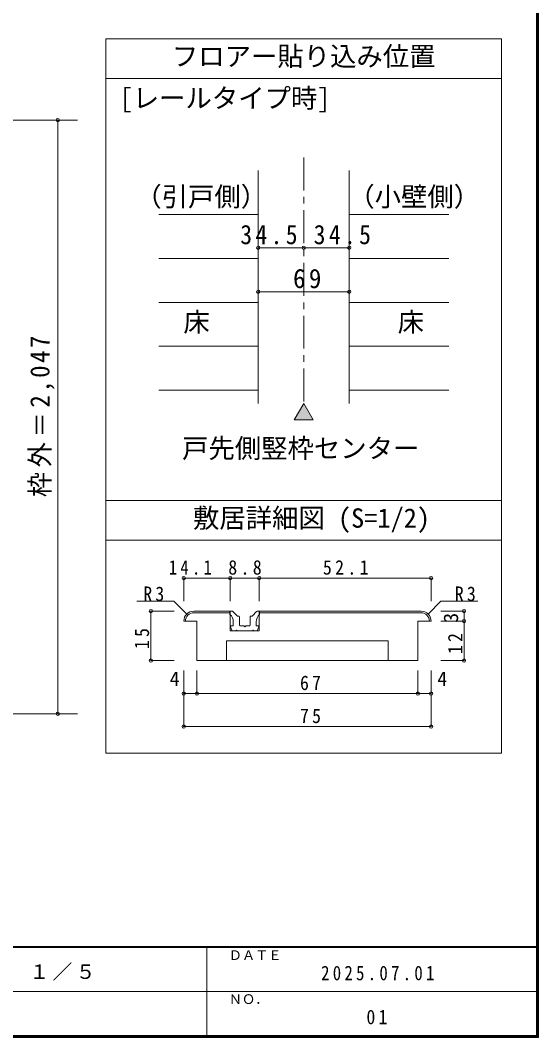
# Model space of a CAD drawing. Units: millimetres at full size, sheet at 1:5, with parts at other scales. Extents: x -957 to 993, y -689 to 708.
# Drawn here: x 600 to 993, y -689 to 82 of the extents above; entities that cross this region are included whole.
import ezdxf
from ezdxf.enums import TextEntityAlignment as Align

# ---------------------------------------------------------------- set-up
doc = ezdxf.new("R2010")
doc.units = ezdxf.units.MM
doc.header["$LTSCALE"] = 5
doc.header["$PDMODE"] = 32
doc.header["$PDSIZE"] = 2.5
doc.linetypes.add('CHAIN1', pattern=[8, 5, -1, 1, -1])
for name, color, linetype, lineweight in [('0-B_寸法', 7, 'Continuous', 9), ('F-0_補助線', 7, 'Continuous', 9), ('F-1_枠', 6, 'Continuous', 9)]:
    doc.layers.add(name, color=color, linetype=linetype, lineweight=lineweight)
doc.layers.add('F-A_文字', color=7, linetype='Continuous')
doc.styles.add('ＭＳ ゴシック', font='')
doc.styles.get('ＭＳ ゴシック').set_extended_font_data('MS Gothic')

msp = doc.modelspace()

# ---------------------------------------------------------------- linework, layer by layer
at = {"layer": '0-B_寸法'}
for p, q in [((964.612, 68.058), (664.612, 68.058)), ((664.612, 68.058), (664.612, -473.435)), ((964.612, 38.058), (664.612, 38.058)), ((628.112, 6.407), (488.112, 6.407)), ((628.112, 6.407), (628.112, -431.593)), ((780.112, -31.825), (780.112, -208.332)), ((849.112, -31.825), (849.112, -208.332)), ((704.612, -65.127), (780.112, -65.127)), ((849.112, -65.127), (924.612, -65.127)), ((780.112, -90.387), (814.612, -90.387)), ((814.612, -90.387), (849.112, -90.387)), ((704.612, -98.428), (780.112, -98.428)), ((849.112, -98.428), (924.612, -98.428)), ((780.112, -123.689), (849.112, -123.689)), ((704.612, -131.73), (780.112, -131.73)), ((849.112, -131.73), (924.612, -131.73)), ((704.612, -165.031), (780.112, -165.031)), ((849.112, -165.031), (924.612, -165.031)), ((704.612, -198.332), (780.112, -198.332)), ((849.112, -198.332), (924.612, -198.332)), ((814.612, -208.332), (807.474, -220.694)), ((814.612, -208.332), (821.749, -220.694)), ((821.749, -220.694), (807.474, -220.694)), ((964.612, -281.942), (664.612, -281.942)), ((964.612, -311.942), (664.612, -311.942)), ((723.657, -340.783), (723.657, -358.283)), ((758.907, -340.783), (723.657, -340.783)), ((758.907, -340.783), (758.907, -358.283)), ((780.907, -340.783), (758.907, -340.783)), ((780.907, -340.783), (780.907, -358.283)), ((911.157, -340.783), (780.907, -340.783)), ((911.157, -340.783), (911.157, -358.283)), ((908.96, -367.98), (918.657, -358.283)), ((918.657, -358.283), (946.694, -358.283)), ((698.657, -365.783), (698.657, -403.283)), ((698.657, -365.783), (716.37, -365.783)), ((758.907, -365.783), (731.157, -365.783)), ((758.907, -367.033), (731.157, -367.033)), ((758.657, -365.783), (760.014, -365.783)), ((758.657, -368.283), (758.657, -365.783)), ((758.907, -365.783), (758.907, -380.783)), ((764.062, -369.314), (760.898, -366.149)), ((764.593, -369.533), (765.407, -369.533)), ((765.907, -376.283), (765.907, -370.033)), ((773.907, -376.283), (773.907, -370.033)), ((775.221, -369.533), (774.407, -369.533)), ((775.752, -369.314), (778.916, -366.149)), ((903.657, -365.783), (780.907, -365.783)), ((780.907, -365.783), (780.907, -380.783)), ((903.657, -367.033), (780.907, -367.033)), ((936.157, -365.783), (918.657, -365.783)), ((936.157, -365.783), (936.157, -403.283)), ((760.407, -380.783), (759.192, -377.717)), ((761.157, -377.033), (759.657, -377.033)), ((761.157, -377.033), (761.157, -373.873)), ((769.157, -377.033), (766.657, -377.033)), ((769.907, -377.783), (769.157, -377.033)), ((770.657, -377.033), (769.907, -377.783)), ((773.157, -377.033), (770.657, -377.033)), ((778.657, -377.033), (778.657, -373.873)), ((778.657, -377.033), (780.157, -377.033)), ((936.157, -373.283), (918.657, -373.283)), ((780.907, -380.783), (758.907, -380.783)), ((763.157, -380.783), (760.407, -380.783)), ((763.157, -380.783), (763.657, -380.283)), ((763.657, -380.283), (764.157, -380.783)), ((764.157, -380.783), (775.657, -380.783)), ((878.657, -388.283), (756.157, -388.283)), ((756.157, -403.283), (756.157, -388.283)), ((878.657, -403.283), (878.657, -388.283)), ((698.657, -403.283), (716.37, -403.283)), ((733.657, -403.283), (901.157, -403.283)), ((936.157, -403.283), (918.657, -403.283)), ((723.657, -428.283), (723.657, -410.783)), ((733.657, -428.283), (733.657, -410.783)), ((901.157, -428.283), (901.157, -410.783)), ((911.157, -428.283), (911.157, -410.783)), ((628.112, -443.593), (628.112, -431.593)), ((723.657, -453.283), (723.657, -428.283)), ((911.157, -428.283), (723.657, -428.283)), ((911.157, -453.283), (911.157, -428.283)), ((628.112, -443.593), (488.112, -443.593)), ((911.157, -453.283), (723.657, -453.283))]:
    msp.add_line(p, q, dxfattribs=at)
at = {"layer": '0-B_寸法', "linetype": 'CHAIN1'}
for p, q in [((258.112, 6.407), (647.112, 6.407)), ((814.612, -21.825), (814.612, -208.332)), ((258.112, -443.593), (647.112, -443.593))]:
    msp.add_line(p, q, dxfattribs=at)
at = {"layer": '0-B_寸法'}
for points in [[(964.612, 68.058), (964.612, -473.435), (664.612, -473.435)], [(725.854, -367.98), (716.157, -358.283), (687.916, -358.283)], [(781.157, -368.283), (781.157, -365.783), (779.8, -365.783)], [(733.657, -403.283), (733.657, -373.283), (723.657, -373.283)], [(776.657, -380.783), (779.407, -380.783), (780.622, -377.717)], [(901.157, -403.283), (901.157, -373.283), (911.157, -373.283)], [(776.657, -380.783), (776.157, -380.283), (775.657, -380.783)]]:
    msp.add_lwpolyline(points, dxfattribs=at)
for centre, radius, start, end in [((731.157, -373.283), 7.5, 90, 180), ((731.157, -373.283), 6.25, 90, 180), ((753.657, -373.873), 7.5, 0, 48.19), ((760.014, -367.033), 1.25, 45, 90), ((764.593, -368.783), 0.75, 225, 270), ((765.407, -370.033), 0.5, 360, 90), ((774.407, -370.033), 0.5, 90, 180), ((775.221, -368.783), 0.75, 270, 315), ((786.157, -373.873), 7.5, 131.81, 180), ((779.8, -367.033), 1.25, 90, 135), ((903.657, -373.283), 7.5, 0, 90), ((903.657, -373.283), 6.25, 0, 90), ((759.657, -377.533), 0.5, 90, 201.616), ((766.657, -376.283), 0.75, 180, 270), ((773.157, -376.283), 0.75, 270, 360), ((780.157, -377.533), 0.5, 338.384, 90)]:
    msp.add_arc(centre, radius, start, end, dxfattribs=at)
for p in [(628.112, 6.407), (780.112, -90.387), (814.612, -90.387), (849.112, -90.387), (780.112, -123.689), (849.112, -123.689), (723.657, -340.783), (758.907, -340.783), (780.907, -340.783), (911.157, -340.783), (698.657, -365.783), (936.157, -365.783), (936.157, -373.283), (698.657, -403.283), (936.157, -403.283), (723.657, -428.283), (733.657, -428.283), (901.157, -428.283), (911.157, -428.283), (628.112, -443.593), (723.657, -453.283), (911.157, -453.283)]:
    msp.add_point(p, dxfattribs=at)
at = {"layer": '0-B_寸法', "color": 16}
msp.add_solid([(821.749, -220.694), (814.612, -208.332), (807.474, -220.694)], dxfattribs=at)
at = {"layer": 'F-0_補助線'}
msp.add_line((741.115, -620.732), (741.115, -687.398), dxfattribs=at)
at = {"layer": 'F-1_枠'}
for p, q in [((991.115, 707.602), (991.115, -689.065)), ((991.948, 707.602), (991.948, -689.065)), ((992.782, 707.602), (992.782, -689.065)), ((992.782, -619.898), (-957.218, -619.898)), ((992.782, -620.731), (-957.218, -620.731)), ((17.782, -654.065), (991.115, -654.066)), ((992.782, -687.398), (-957.218, -687.398)), ((992.782, -688.231), (-957.218, -688.231)), ((992.782, -689.065), (-957.218, -689.065))]:
    msp.add_line(p, q, dxfattribs=at)

# ---------------------------------------------------------------- texts
at = {"layer": '0-B_寸法', "style": 'ＭＳ ゴシック'}
for s, height, p in [('フロアー貼り込み位置', 14.66, (714.612, 43.058)), ('[レールタイプ時]', 14.66, (674.952, 11.368)), ('（引戸側）', 14.66, (686.869, -63.341)), ('（小壁側）', 14.66, (848.39, -63.341)), ('床', 14.66, (723.362, -158.38)), ('床', 14.66, (885.862, -158.38)), ('戸先側竪枠センター', 14.66, (722.347, -254.074)), ('敷居詳細図 (S=1/2)', 14.66, (730.602, -306.942)), ('4', 11, (712.969, -425.783)), ('4', 11, (915.944, -425.783))]:
    msp.add_text(s, height=height, dxfattribs=at).set_placement(p, align=Align.BOTTOM_LEFT)
msp.add_text('3', height=11, rotation=90, dxfattribs=at).set_placement((934.973, -374.533), align=Align.BOTTOM_LEFT)
at = {"layer": '0-B_寸法', "attachment_point": 7, "style": 'ＭＳ ゴシック'}
for s, insert, char_height in [('\\T1.28;\\W0.9;34.5', (766.493, -87.887), 14.66), ('\\T1.28;\\W0.9;34.5', (822.131, -87.887), 14.66), ('\\T1.27;\\W0.95;69', (806.487, -121.189), 14.66), ('\\T1.38;\\W0.85;14.1', (712.252, -338.283), 11), ('\\T1.38;\\W0.9;8.8', (757.407, -338.283), 11), ('\\T1.38;\\W0.9;52.1', (829.157, -338.283), 11), ('\\T1.36;\\W0.9;R3', (692.916, -358.283), 11), ('\\T1.36;\\W0.9;R3', (929.194, -358.283), 11), ('\\T1.36;\\W0.9;67', (811.782, -425.783), 11), ('\\T1.36;\\W0.9;75', (811.782, -450.783), 11), ('\\T1.39;\\W0.85;2025.07.01', (827.782, -645.732), 11)]:
    msp.add_mtext(s, dxfattribs=dict(at, insert=insert, char_height=char_height))
at = {"layer": '0-B_寸法', "attachment_point": 7, "rotation": 90, "style": 'ＭＳ ゴシック'}
for s, insert, char_height in [('\\T1.19;\\W0.95;枠外＝2,047', (625.612, -279.344), 14.66), ('\\T1.36;\\W0.9;15', (697.473, -394.533), 11), ('\\T1.36;\\W0.9;12', (934.973, -398.283), 11)]:
    msp.add_mtext(s, dxfattribs=dict(at, insert=insert, char_height=char_height))
at = {"layer": 'F-0_補助線', "style": 'ＭＳ ゴシック'}
for s, p in [('ＤＡＴＥ', (757.782, -632.398)), ('ＮＯ．', (757.782, -665.732))]:
    msp.add_text(s, height=7.331, dxfattribs=at).set_placement(p, align=Align.BOTTOM_LEFT)
at = {"layer": 'F-0_補助線', "insert": (606.605, -645.845), "char_height": 11, "attachment_point": 7, "style": 'ＭＳ ゴシック'}
msp.add_mtext('\\T1.17;１／５', dxfattribs=at)
at = {"layer": 'F-A_文字', "insert": (862.157, -679.065), "char_height": 11, "attachment_point": 7, "style": 'ＭＳ ゴシック'}
msp.add_mtext('\\T1.36;\\W0.9;01', dxfattribs=at)

doc.saveas('drawing.dxf')
